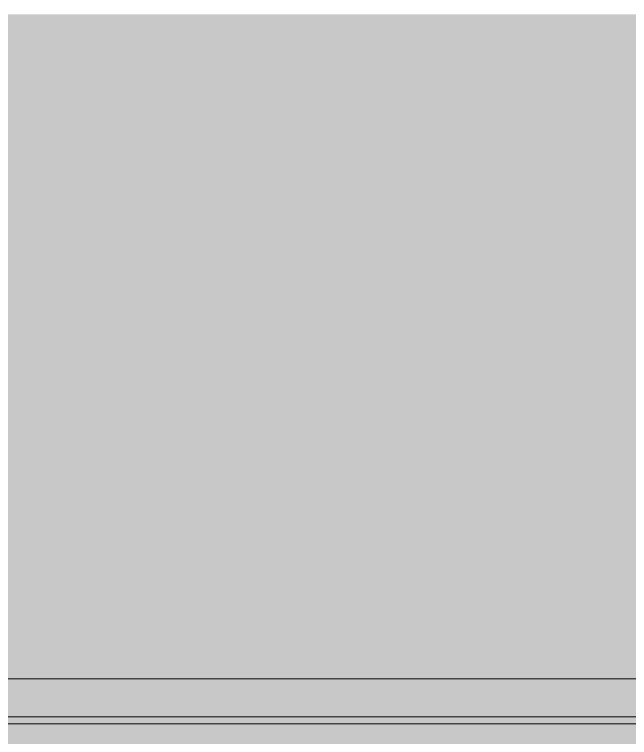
# Model space of a CAD drawing. Header units: inches. Extents: x 20426 to 36348, y -461 to 673.
# Drawn here: x 29198.65 to 29240.26, y 44.09 to 93.02 of the extents above; entities that cross this region are included whole.
import ezdxf

# ---------------------------------------------------------------- set-up
doc = ezdxf.new("R2010")
doc.units = ezdxf.units.IN
doc.header["$MEASUREMENT"] = 0
doc.layers.add('I-WALL', color=2, linetype='Continuous', lineweight=13)
doc.layers.add('S-BEAM', color=12, linetype='Continuous', lineweight=9)

# ---------------------------------------------------------------- blocks, each defined once
blk = doc.blocks.new('Girt_C - 8_D-560229-Elevation - East')
at = {"layer": 'S-BEAM'}
for points in [[(-22491.629, 47.867), (-22344.053, 47.867), (-22344.053, 48.055), (-22645.053, 48.03), (-22645.053, 47.867), (-22530.362, 47.867)], [(-22491.629, 45.5), (-22344.053, 45.5), (-22344.053, 47.867), (-22645.053, 47.867), (-22645.053, 45.5), (-22530.362, 45.5)], [(-22472.263, 45.018), (-22344.053, 45.018), (-22344.053, 45.5), (-22645.053, 45.5), (-22645.053, 45.018), (-22491.629, 45.018)]]:
    blk.add_hatch(color=256, dxfattribs=at).paths.add_polyline_path(points, flags=0)
for p, q in [((-22344.053, 48.055), (-22645.053, 48.055)), ((-22645.053, 45.5), (-22344.053, 45.5)), ((-22645.053, 45.018), (-22344.053, 45.018))]:
    blk.add_line(p, q, dxfattribs=at)

msp = doc.modelspace()

# ---------------------------------------------------------------- hatches: boundary and pattern name
at = {"layer": 'I-WALL'}
h = msp.add_hatch(color=256, dxfattribs=at)
h.paths.add_polyline_path([(29144.341, 36), (29242.022, 36), (29242.022, 45.018), (29144.341, 45.018), (29144.341, 37.038)], flags=0)
h.paths.add_polyline_path([(29242.022, 48.055), (29378.201, 48.055), (29378.201, 93.018), (29144.341, 93.018), (29144.341, 48.055), (29216.641, 48.055)], flags=0)
h.paths.add_polyline_path([(29332.84, 96.055), (29378.201, 96.055), (29378.201, 141.018), (29144.341, 141.018), (29144.341, 96.055), (29255.374, 96.055)], flags=0)
h.paths.add_polyline_path([(29332.84, 144.055), (29378.201, 144.055), (29378.187, 147), (29350.91, 147.041), (29348.45, 147.315), (29346.183, 147.935), (29343.879, 149.01), (29341.737, 150.509), (29339.846, 152.418), (29338.389, 154.5), (29337.284, 156.87), (29336.607, 159.401), (29336.379, 162), (29336.662, 164.811), (29337.401, 167.381), (29338.389, 169.5), (29340.12, 171.873), (29341.737, 173.491), (29343.879, 174.99), (29346.53, 176.177), (29348.774, 176.772), (29351.626, 177), (29378.201, 177), (29378.201, 184.065), (29144.341, 145.088), (29144.341, 144.055), (29255.374, 144.055)], flags=0)
h.paths.add_polyline_path([(29144.341, 167.898), (29157.749, 170.133), (29157.179, 170.62), (29157.25, 170.704), (29157.781, 170.249), (29160.07, 170.631), (29160.084, 170.522), (29216.932, 179.997), (29216.362, 180.484), (29216.433, 180.568), (29216.965, 180.113), (29219.253, 180.495), (29219.267, 180.386), (29276.116, 189.861), (29275.546, 190.348), (29275.617, 190.431), (29276.148, 189.977), (29278.437, 190.359), (29278.451, 190.25), (29335.3, 199.725), (29334.73, 200.212), (29334.801, 200.295), (29335.332, 199.841), (29337.621, 200.223), (29337.635, 200.114), (29378.201, 206.875), (29378.201, 217.013), (29338.588, 210.411), (29339.158, 209.923), (29339.086, 209.84), (29338.555, 210.294), (29336.268, 209.913), (29336.253, 210.022), (29279.404, 200.547), (29279.974, 200.059), (29279.903, 199.976), (29279.372, 200.431), (29277.084, 200.049), (29277.069, 200.158), (29220.22, 190.683), (29220.79, 190.195), (29220.719, 190.112), (29220.188, 190.567), (29217.9, 190.185), (29217.885, 190.294), (29161.037, 180.819), (29161.607, 180.331), (29161.536, 180.248), (29161.004, 180.703), (29158.717, 180.321), (29158.702, 180.43), (29144.341, 178.036)], flags=0)
h.paths.add_polyline_path([(29160.13, 170.72), (29158.548, 180.214), (29158.658, 180.214), (29160.238, 170.738)], flags=0)
h.paths.add_polyline_path([(29219.314, 180.584), (29217.731, 190.078), (29217.842, 190.078), (29219.421, 180.602)], flags=0)
h.paths.add_polyline_path([(29278.497, 190.448), (29276.915, 199.942), (29277.026, 199.942), (29278.605, 190.466)], flags=0)
h.paths.add_polyline_path([(29337.681, 200.312), (29336.098, 209.806), (29336.209, 209.806), (29337.789, 200.33)], flags=0)

# ---------------------------------------------------------------- block references
at = {"layer": 'S-BEAM'}
msp.add_blockref('Girt_C - 8_D-560229-Elevation - East', (51747.003, 0), dxfattribs=at)

doc.saveas('drawing.dxf')
